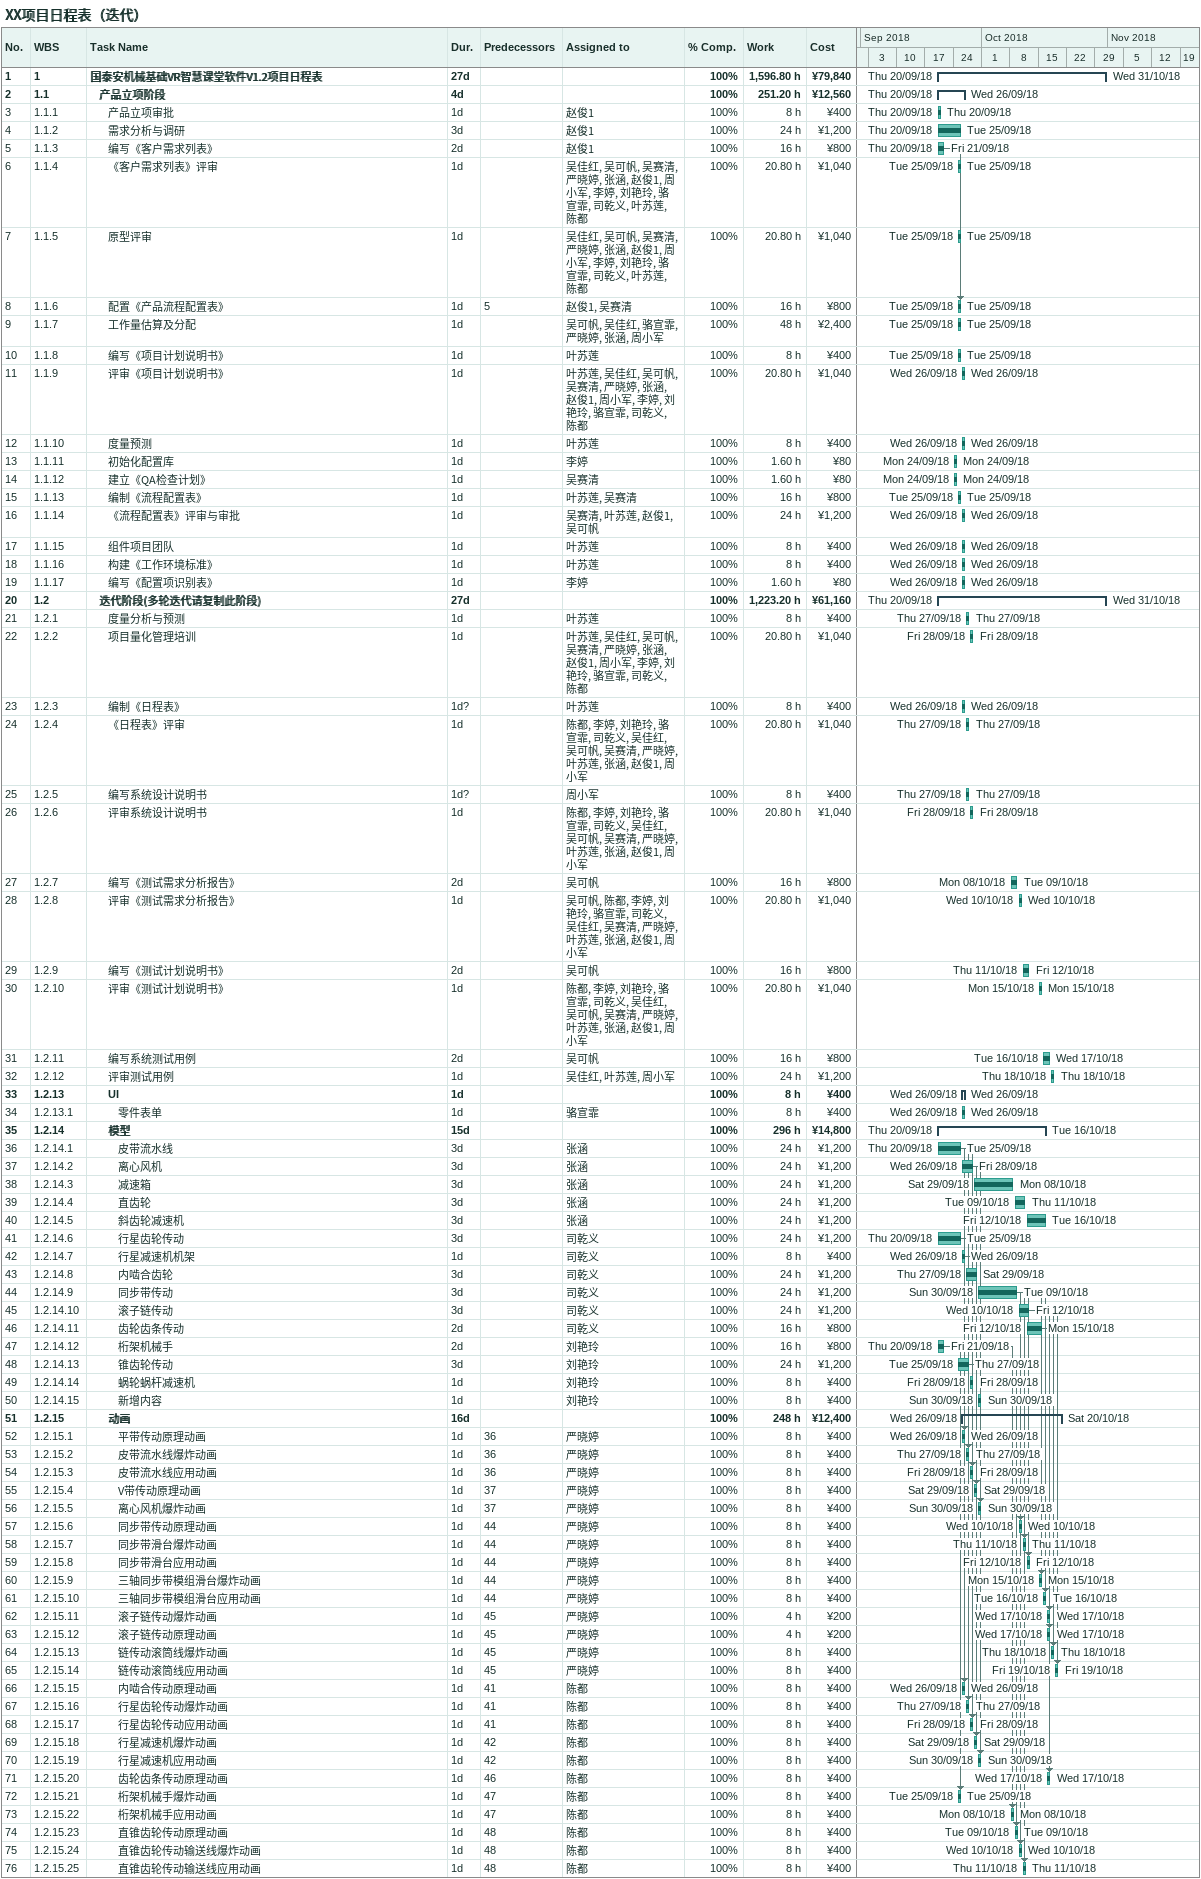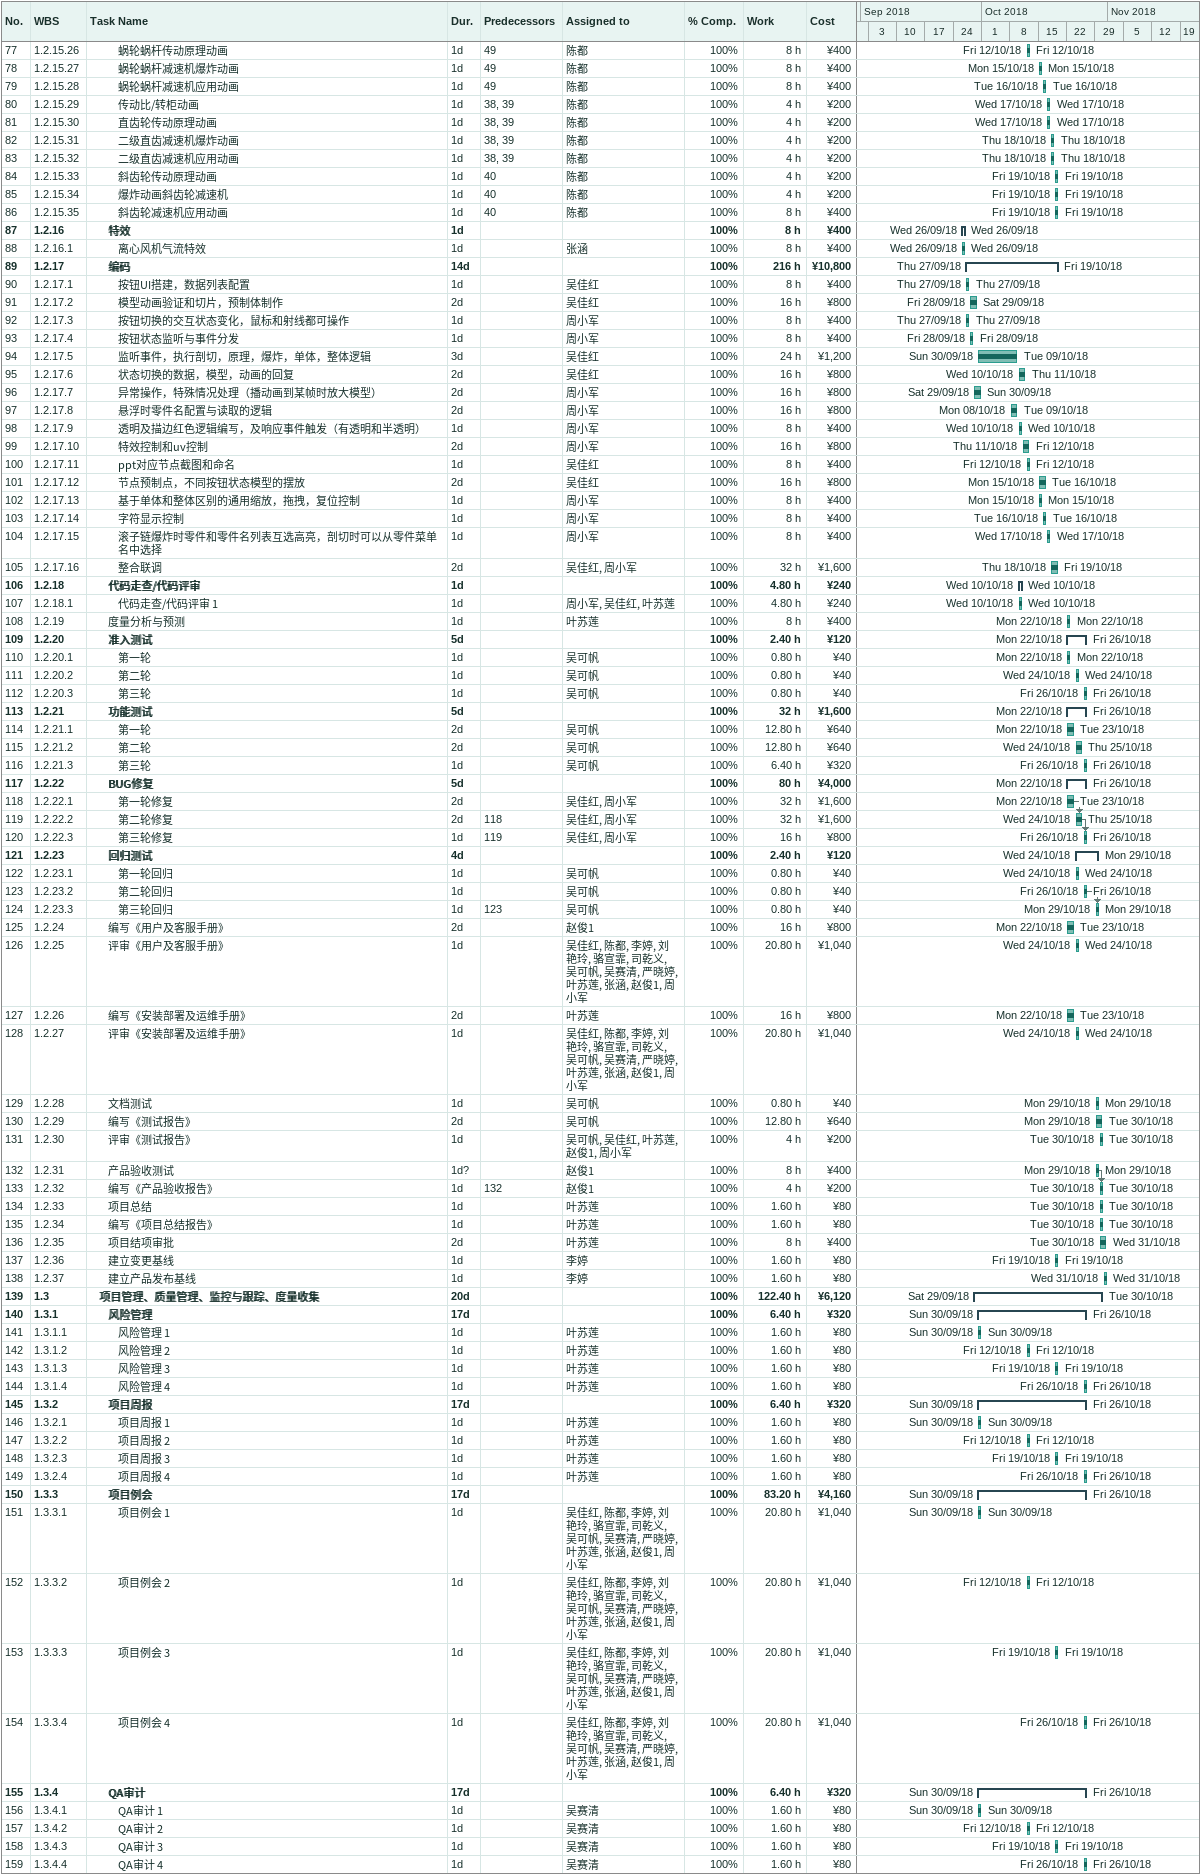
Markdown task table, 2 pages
XX项目日程表（迭代）

| ID | WBS | Task | Duration | Start | Finish | Predecessors | Resources | % complete | Work (h) | Cost (¥) |
|---|---|---|---|---|---|---|---|---|---|---|
| 1 | 1 | **国泰安机械基础VR智慧课堂软件V1.2项目日程表** | 27d | 2018-09-20 | 2018-10-31 |  |  | 100 | 1596.80 | 79840 |
| 2 | 1.1 | **产品立项阶段** | 4d | 2018-09-20 | 2018-09-26 |  |  | 100 | 251.20 | 12560 |
| 3 | 1.1.1 | 产品立项审批 | 1d | 2018-09-20 | 2018-09-20 |  | 赵俊1 | 100 | 8 | 400 |
| 4 | 1.1.2 | 需求分析与调研 | 3d | 2018-09-20 | 2018-09-25 |  | 赵俊1 | 100 | 24 | 1200 |
| 5 | 1.1.3 | 编写《客户需求列表》 | 2d | 2018-09-20 | 2018-09-21 |  | 赵俊1 | 100 | 16 | 800 |
| 6 | 1.1.4 | 《客户需求列表》评审 | 1d | 2018-09-25 | 2018-09-25 |  | 吴佳红, 吴可帆, 吴赛清, 严晓婷, 张涵, 赵俊1, 周小军, 李婷, 刘艳玲, 骆宣霏, 司乾义, 叶苏莲, 陈都 | 100 | 20.80 | 1040 |
| 7 | 1.1.5 | 原型评审 | 1d | 2018-09-25 | 2018-09-25 |  | 吴佳红, 吴可帆, 吴赛清, 严晓婷, 张涵, 赵俊1, 周小军, 李婷, 刘艳玲, 骆宣霏, 司乾义, 叶苏莲, 陈都 | 100 | 20.80 | 1040 |
| 8 | 1.1.6 | 配置《产品流程配置表》 | 1d | 2018-09-25 | 2018-09-25 | 5 | 赵俊1, 吴赛清 | 100 | 16 | 800 |
| 9 | 1.1.7 | 工作量估算及分配 | 1d | 2018-09-25 | 2018-09-25 |  | 吴可帆, 吴佳红, 骆宣霏, 严晓婷, 张涵, 周小军 | 100 | 48 | 2400 |
| 10 | 1.1.8 | 编写《项目计划说明书》 | 1d | 2018-09-25 | 2018-09-25 |  | 叶苏莲 | 100 | 8 | 400 |
| 11 | 1.1.9 | 评审《项目计划说明书》 | 1d | 2018-09-26 | 2018-09-26 |  | 叶苏莲, 吴佳红, 吴可帆, 吴赛清, 严晓婷, 张涵, 赵俊1, 周小军, 李婷, 刘艳玲, 骆宣霏, 司乾义, 陈都 | 100 | 20.80 | 1040 |
| 12 | 1.1.10 | 度量预测 | 1d | 2018-09-26 | 2018-09-26 |  | 叶苏莲 | 100 | 8 | 400 |
| 13 | 1.1.11 | 初始化配置库 | 1d | 2018-09-24 | 2018-09-24 |  | 李婷 | 100 | 1.60 | 80 |
| 14 | 1.1.12 | 建立《QA检查计划》 | 1d | 2018-09-24 | 2018-09-24 |  | 吴赛清 | 100 | 1.60 | 80 |
| 15 | 1.1.13 | 编制《流程配置表》 | 1d | 2018-09-25 | 2018-09-25 |  | 叶苏莲, 吴赛清 | 100 | 16 | 800 |
| 16 | 1.1.14 | 《流程配置表》评审与审批 | 1d | 2018-09-26 | 2018-09-26 |  | 吴赛清, 叶苏莲, 赵俊1, 吴可帆 | 100 | 24 | 1200 |
| 17 | 1.1.15 | 组件项目团队 | 1d | 2018-09-26 | 2018-09-26 |  | 叶苏莲 | 100 | 8 | 400 |
| 18 | 1.1.16 | 构建《工作环境标准》 | 1d | 2018-09-26 | 2018-09-26 |  | 叶苏莲 | 100 | 8 | 400 |
| 19 | 1.1.17 | 编写《配置项识别表》 | 1d | 2018-09-26 | 2018-09-26 |  | 李婷 | 100 | 1.60 | 80 |
| 20 | 1.2 | **迭代阶段(多轮迭代请复制此阶段)** | 27d | 2018-09-20 | 2018-10-31 |  |  | 100 | 1223.20 | 61160 |
| 21 | 1.2.1 | 度量分析与预测 | 1d | 2018-09-27 | 2018-09-27 |  | 叶苏莲 | 100 | 8 | 400 |
| 22 | 1.2.2 | 项目量化管理培训 | 1d | 2018-09-28 | 2018-09-28 |  | 叶苏莲, 吴佳红, 吴可帆, 吴赛清, 严晓婷, 张涵, 赵俊1, 周小军, 李婷, 刘艳玲, 骆宣霏, 司乾义, 陈都 | 100 | 20.80 | 1040 |
| 23 | 1.2.3 | 编制《日程表》 | 1d? | 2018-09-26 | 2018-09-26 |  | 叶苏莲 | 100 | 8 | 400 |
| 24 | 1.2.4 | 《日程表》评审 | 1d | 2018-09-27 | 2018-09-27 |  | 陈都, 李婷, 刘艳玲, 骆宣霏, 司乾义, 吴佳红, 吴可帆, 吴赛清, 严晓婷, 叶苏莲, 张涵, 赵俊1, 周小军 | 100 | 20.80 | 1040 |
| 25 | 1.2.5 | 编写系统设计说明书 | 1d? | 2018-09-27 | 2018-09-27 |  | 周小军 | 100 | 8 | 400 |
| 26 | 1.2.6 | 评审系统设计说明书 | 1d | 2018-09-28 | 2018-09-28 |  | 陈都, 李婷, 刘艳玲, 骆宣霏, 司乾义, 吴佳红, 吴可帆, 吴赛清, 严晓婷, 叶苏莲, 张涵, 赵俊1, 周小军 | 100 | 20.80 | 1040 |
| 27 | 1.2.7 | 编写《测试需求分析报告》 | 2d | 2018-10-08 | 2018-10-09 |  | 吴可帆 | 100 | 16 | 800 |
| 28 | 1.2.8 | 评审《测试需求分析报告》 | 1d | 2018-10-10 | 2018-10-10 |  | 吴可帆, 陈都, 李婷, 刘艳玲, 骆宣霏, 司乾义, 吴佳红, 吴赛清, 严晓婷, 叶苏莲, 张涵, 赵俊1, 周小军 | 100 | 20.80 | 1040 |
| 29 | 1.2.9 | 编写《测试计划说明书》 | 2d | 2018-10-11 | 2018-10-12 |  | 吴可帆 | 100 | 16 | 800 |
| 30 | 1.2.10 | 评审《测试计划说明书》 | 1d | 2018-10-15 | 2018-10-15 |  | 陈都, 李婷, 刘艳玲, 骆宣霏, 司乾义, 吴佳红, 吴可帆, 吴赛清, 严晓婷, 叶苏莲, 张涵, 赵俊1, 周小军 | 100 | 20.80 | 1040 |
| 31 | 1.2.11 | 编写系统测试用例 | 2d | 2018-10-16 | 2018-10-17 |  | 吴可帆 | 100 | 16 | 800 |
| 32 | 1.2.12 | 评审测试用例 | 1d | 2018-10-18 | 2018-10-18 |  | 吴佳红, 叶苏莲, 周小军 | 100 | 24 | 1200 |
| 33 | 1.2.13 | **UI** | 1d | 2018-09-26 | 2018-09-26 |  |  | 100 | 8 | 400 |
| 34 | 1.2.13.1 | 零件表单 | 1d | 2018-09-26 | 2018-09-26 |  | 骆宣霏 | 100 | 8 | 400 |
| 35 | 1.2.14 | **模型** | 15d | 2018-09-20 | 2018-10-16 |  |  | 100 | 296 | 14800 |
| 36 | 1.2.14.1 | 皮带流水线 | 3d | 2018-09-20 | 2018-09-25 |  | 张涵 | 100 | 24 | 1200 |
| 37 | 1.2.14.2 | 离心风机 | 3d | 2018-09-26 | 2018-09-28 |  | 张涵 | 100 | 24 | 1200 |
| 38 | 1.2.14.3 | 减速箱 | 3d | 2018-09-29 | 2018-10-08 |  | 张涵 | 100 | 24 | 1200 |
| 39 | 1.2.14.4 | 直齿轮 | 3d | 2018-10-09 | 2018-10-11 |  | 张涵 | 100 | 24 | 1200 |
| 40 | 1.2.14.5 | 斜齿轮减速机 | 3d | 2018-10-12 | 2018-10-16 |  | 张涵 | 100 | 24 | 1200 |
| 41 | 1.2.14.6 | 行星齿轮传动 | 3d | 2018-09-20 | 2018-09-25 |  | 司乾义 | 100 | 24 | 1200 |
| 42 | 1.2.14.7 | 行星减速机机架 | 1d | 2018-09-26 | 2018-09-26 |  | 司乾义 | 100 | 8 | 400 |
| 43 | 1.2.14.8 | 内啮合齿轮 | 3d | 2018-09-27 | 2018-09-29 |  | 司乾义 | 100 | 24 | 1200 |
| 44 | 1.2.14.9 | 同步带传动 | 3d | 2018-09-30 | 2018-10-09 |  | 司乾义 | 100 | 24 | 1200 |
| 45 | 1.2.14.10 | 滚子链传动 | 3d | 2018-10-10 | 2018-10-12 |  | 司乾义 | 100 | 24 | 1200 |
| 46 | 1.2.14.11 | 齿轮齿条传动 | 2d | 2018-10-12 | 2018-10-15 |  | 司乾义 | 100 | 16 | 800 |
| 47 | 1.2.14.12 | 桁架机械手 | 2d | 2018-09-20 | 2018-09-21 |  | 刘艳玲 | 100 | 16 | 800 |
| 48 | 1.2.14.13 | 锥齿轮传动 | 3d | 2018-09-25 | 2018-09-27 |  | 刘艳玲 | 100 | 24 | 1200 |
| 49 | 1.2.14.14 | 蜗轮蜗杆减速机 | 1d | 2018-09-28 | 2018-09-28 |  | 刘艳玲 | 100 | 8 | 400 |
| 50 | 1.2.14.15 | 新增内容 | 1d | 2018-09-30 | 2018-09-30 |  | 刘艳玲 | 100 | 8 | 400 |
| 51 | 1.2.15 | **动画** | 16d | 2018-09-26 | 2018-10-20 |  |  | 100 | 248 | 12400 |
| 52 | 1.2.15.1 | 平带传动原理动画 | 1d | 2018-09-26 | 2018-09-26 | 36 | 严晓婷 | 100 | 8 | 400 |
| 53 | 1.2.15.2 | 皮带流水线爆炸动画 | 1d | 2018-09-27 | 2018-09-27 | 36 | 严晓婷 | 100 | 8 | 400 |
| 54 | 1.2.15.3 | 皮带流水线应用动画 | 1d | 2018-09-28 | 2018-09-28 | 36 | 严晓婷 | 100 | 8 | 400 |
| 55 | 1.2.15.4 | V带传动原理动画 | 1d | 2018-09-29 | 2018-09-29 | 37 | 严晓婷 | 100 | 8 | 400 |
| 56 | 1.2.15.5 | 离心风机爆炸动画 | 1d | 2018-09-30 | 2018-09-30 | 37 | 严晓婷 | 100 | 8 | 400 |
| 57 | 1.2.15.6 | 同步带传动原理动画 | 1d | 2018-10-10 | 2018-10-10 | 44 | 严晓婷 | 100 | 8 | 400 |
| 58 | 1.2.15.7 | 同步带滑台爆炸动画 | 1d | 2018-10-11 | 2018-10-11 | 44 | 严晓婷 | 100 | 8 | 400 |
| 59 | 1.2.15.8 | 同步带滑台应用动画 | 1d | 2018-10-12 | 2018-10-12 | 44 | 严晓婷 | 100 | 8 | 400 |
| 60 | 1.2.15.9 | 三轴同步带模组滑台爆炸动画 | 1d | 2018-10-15 | 2018-10-15 | 44 | 严晓婷 | 100 | 8 | 400 |
| 61 | 1.2.15.10 | 三轴同步带模组滑台应用动画 | 1d | 2018-10-16 | 2018-10-16 | 44 | 严晓婷 | 100 | 8 | 400 |
| 62 | 1.2.15.11 | 滚子链传动爆炸动画 | 1d | 2018-10-17 | 2018-10-17 | 45 | 严晓婷 | 100 | 4 | 200 |
| 63 | 1.2.15.12 | 滚子链传动原理动画 | 1d | 2018-10-17 | 2018-10-17 | 45 | 严晓婷 | 100 | 4 | 200 |
| 64 | 1.2.15.13 | 链传动滚筒线爆炸动画 | 1d | 2018-10-18 | 2018-10-18 | 45 | 严晓婷 | 100 | 8 | 400 |
| 65 | 1.2.15.14 | 链传动滚筒线应用动画 | 1d | 2018-10-19 | 2018-10-19 | 45 | 严晓婷 | 100 | 8 | 400 |
| 66 | 1.2.15.15 | 内啮合传动原理动画 | 1d | 2018-09-26 | 2018-09-26 | 41 | 陈都 | 100 | 8 | 400 |
| 67 | 1.2.15.16 | 行星齿轮传动爆炸动画 | 1d | 2018-09-27 | 2018-09-27 | 41 | 陈都 | 100 | 8 | 400 |
| 68 | 1.2.15.17 | 行星齿轮传动应用动画 | 1d | 2018-09-28 | 2018-09-28 | 41 | 陈都 | 100 | 8 | 400 |
| 69 | 1.2.15.18 | 行星减速机爆炸动画 | 1d | 2018-09-29 | 2018-09-29 | 42 | 陈都 | 100 | 8 | 400 |
| 70 | 1.2.15.19 | 行星减速机应用动画 | 1d | 2018-09-30 | 2018-09-30 | 42 | 陈都 | 100 | 8 | 400 |
| 71 | 1.2.15.20 | 齿轮齿条传动原理动画 | 1d | 2018-10-17 | 2018-10-17 | 46 | 陈都 | 100 | 8 | 400 |
| 72 | 1.2.15.21 | 桁架机械手爆炸动画 | 1d | 2018-09-25 | 2018-09-25 | 47 | 陈都 | 100 | 8 | 400 |
| 73 | 1.2.15.22 | 桁架机械手应用动画 | 1d | 2018-10-08 | 2018-10-08 | 47 | 陈都 | 100 | 8 | 400 |
| 74 | 1.2.15.23 | 直锥齿轮传动原理动画 | 1d | 2018-10-09 | 2018-10-09 | 48 | 陈都 | 100 | 8 | 400 |
| 75 | 1.2.15.24 | 直锥齿轮传动输送线爆炸动画 | 1d | 2018-10-10 | 2018-10-10 | 48 | 陈都 | 100 | 8 | 400 |
| 76 | 1.2.15.25 | 直锥齿轮传动输送线应用动画 | 1d | 2018-10-11 | 2018-10-11 | 48 | 陈都 | 100 | 8 | 400 |
| 77 | 1.2.15.26 | 蜗轮蜗杆传动原理动画 | 1d | 2018-10-12 | 2018-10-12 | 49 | 陈都 | 100 | 8 | 400 |
| 78 | 1.2.15.27 | 蜗轮蜗杆减速机爆炸动画 | 1d | 2018-10-15 | 2018-10-15 | 49 | 陈都 | 100 | 8 | 400 |
| 79 | 1.2.15.28 | 蜗轮蜗杆减速机应用动画 | 1d | 2018-10-16 | 2018-10-16 | 49 | 陈都 | 100 | 8 | 400 |
| 80 | 1.2.15.29 | 传动比/转柜动画 | 1d | 2018-10-17 | 2018-10-17 | 38, 39 | 陈都 | 100 | 4 | 200 |
| 81 | 1.2.15.30 | 直齿轮传动原理动画 | 1d | 2018-10-17 | 2018-10-17 | 38, 39 | 陈都 | 100 | 4 | 200 |
| 82 | 1.2.15.31 | 二级直齿减速机爆炸动画 | 1d | 2018-10-18 | 2018-10-18 | 38, 39 | 陈都 | 100 | 4 | 200 |
| 83 | 1.2.15.32 | 二级直齿减速机应用动画 | 1d | 2018-10-18 | 2018-10-18 | 38, 39 | 陈都 | 100 | 4 | 200 |
| 84 | 1.2.15.33 | 斜齿轮传动原理动画 | 1d | 2018-10-19 | 2018-10-19 | 40 | 陈都 | 100 | 4 | 200 |
| 85 | 1.2.15.34 | 爆炸动画斜齿轮减速机 | 1d | 2018-10-19 | 2018-10-19 | 40 | 陈都 | 100 | 4 | 200 |
| 86 | 1.2.15.35 | 斜齿轮减速机应用动画 | 1d | 2018-10-19 | 2018-10-19 | 40 | 陈都 | 100 | 8 | 400 |
| 87 | 1.2.16 | **特效** | 1d | 2018-09-26 | 2018-09-26 |  |  | 100 | 8 | 400 |
| 88 | 1.2.16.1 | 离心风机气流特效 | 1d | 2018-09-26 | 2018-09-26 |  | 张涵 | 100 | 8 | 400 |
| 89 | 1.2.17 | **编码** | 14d | 2018-09-27 | 2018-10-19 |  |  | 100 | 216 | 10800 |
| 90 | 1.2.17.1 | 按钮UI搭建，数据列表配置 | 1d | 2018-09-27 | 2018-09-27 |  | 吴佳红 | 100 | 8 | 400 |
| 91 | 1.2.17.2 | 模型动画验证和切片，预制体制作 | 2d | 2018-09-28 | 2018-09-29 |  | 吴佳红 | 100 | 16 | 800 |
| 92 | 1.2.17.3 | 按钮切换的交互状态变化，鼠标和射线都可操作 | 1d | 2018-09-27 | 2018-09-27 |  | 周小军 | 100 | 8 | 400 |
| 93 | 1.2.17.4 | 按钮状态监听与事件分发 | 1d | 2018-09-28 | 2018-09-28 |  | 周小军 | 100 | 8 | 400 |
| 94 | 1.2.17.5 | 监听事件，执行剖切，原理，爆炸，单体，整体逻辑 | 3d | 2018-09-30 | 2018-10-09 |  | 吴佳红 | 100 | 24 | 1200 |
| 95 | 1.2.17.6 | 状态切换的数据，模型，动画的回复 | 2d | 2018-10-10 | 2018-10-11 |  | 吴佳红 | 100 | 16 | 800 |
| 96 | 1.2.17.7 | 异常操作，特殊情况处理（播动画到某帧时放大模型） | 2d | 2018-09-29 | 2018-09-30 |  | 周小军 | 100 | 16 | 800 |
| 97 | 1.2.17.8 | 悬浮时零件名配置与读取的逻辑 | 2d | 2018-10-08 | 2018-10-09 |  | 周小军 | 100 | 16 | 800 |
| 98 | 1.2.17.9 | 透明及描边红色逻辑编写，及响应事件触发（有透明和半透明） | 1d | 2018-10-10 | 2018-10-10 |  | 周小军 | 100 | 8 | 400 |
| 99 | 1.2.17.10 | 特效控制和uv控制 | 2d | 2018-10-11 | 2018-10-12 |  | 周小军 | 100 | 16 | 800 |
| 100 | 1.2.17.11 | ppt对应节点截图和命名 | 1d | 2018-10-12 | 2018-10-12 |  | 吴佳红 | 100 | 8 | 400 |
| 101 | 1.2.17.12 | 节点预制点，不同按钮状态模型的摆放 | 2d | 2018-10-15 | 2018-10-16 |  | 吴佳红 | 100 | 16 | 800 |
| 102 | 1.2.17.13 | 基于单体和整体区别的通用缩放，拖拽，复位控制 | 1d | 2018-10-15 | 2018-10-15 |  | 周小军 | 100 | 8 | 400 |
| 103 | 1.2.17.14 | 字符显示控制 | 1d | 2018-10-16 | 2018-10-16 |  | 周小军 | 100 | 8 | 400 |
| 104 | 1.2.17.15 | 滚子链爆炸时零件和零件名列表互选高亮，剖切时可以从零件菜单名中选择 | 1d | 2018-10-17 | 2018-10-17 |  | 周小军 | 100 | 8 | 400 |
| 105 | 1.2.17.16 | 整合联调 | 2d | 2018-10-18 | 2018-10-19 |  | 吴佳红, 周小军 | 100 | 32 | 1600 |
| 106 | 1.2.18 | **代码走查/代码评审** | 1d | 2018-10-10 | 2018-10-10 |  |  | 100 | 4.80 | 240 |
| 107 | 1.2.18.1 | 代码走查/代码评审 1 | 1d | 2018-10-10 | 2018-10-10 |  | 周小军, 吴佳红, 叶苏莲 | 100 | 4.80 | 240 |
| 108 | 1.2.19 | 度量分析与预测 | 1d | 2018-10-22 | 2018-10-22 |  | 叶苏莲 | 100 | 8 | 400 |
| 109 | 1.2.20 | **准入测试** | 5d | 2018-10-22 | 2018-10-26 |  |  | 100 | 2.40 | 120 |
| 110 | 1.2.20.1 | 第一轮 | 1d | 2018-10-22 | 2018-10-22 |  | 吴可帆 | 100 | 0.80 | 40 |
| 111 | 1.2.20.2 | 第二轮 | 1d | 2018-10-24 | 2018-10-24 |  | 吴可帆 | 100 | 0.80 | 40 |
| 112 | 1.2.20.3 | 第三轮 | 1d | 2018-10-26 | 2018-10-26 |  | 吴可帆 | 100 | 0.80 | 40 |
| 113 | 1.2.21 | **功能测试** | 5d | 2018-10-22 | 2018-10-26 |  |  | 100 | 32 | 1600 |
| 114 | 1.2.21.1 | 第一轮 | 2d | 2018-10-22 | 2018-10-23 |  | 吴可帆 | 100 | 12.80 | 640 |
| 115 | 1.2.21.2 | 第二轮 | 2d | 2018-10-24 | 2018-10-25 |  | 吴可帆 | 100 | 12.80 | 640 |
| 116 | 1.2.21.3 | 第三轮 | 1d | 2018-10-26 | 2018-10-26 |  | 吴可帆 | 100 | 6.40 | 320 |
| 117 | 1.2.22 | **BUG修复** | 5d | 2018-10-22 | 2018-10-26 |  |  | 100 | 80 | 4000 |
| 118 | 1.2.22.1 | 第一轮修复 | 2d | 2018-10-22 | 2018-10-23 |  | 吴佳红, 周小军 | 100 | 32 | 1600 |
| 119 | 1.2.22.2 | 第二轮修复 | 2d | 2018-10-24 | 2018-10-25 | 118 | 吴佳红, 周小军 | 100 | 32 | 1600 |
| 120 | 1.2.22.3 | 第三轮修复 | 1d | 2018-10-26 | 2018-10-26 | 119 | 吴佳红, 周小军 | 100 | 16 | 800 |
| 121 | 1.2.23 | **回归测试** | 4d | 2018-10-24 | 2018-10-29 |  |  | 100 | 2.40 | 120 |
| 122 | 1.2.23.1 | 第一轮回归 | 1d | 2018-10-24 | 2018-10-24 |  | 吴可帆 | 100 | 0.80 | 40 |
| 123 | 1.2.23.2 | 第二轮回归 | 1d | 2018-10-26 | 2018-10-26 |  | 吴可帆 | 100 | 0.80 | 40 |
| 124 | 1.2.23.3 | 第三轮回归 | 1d | 2018-10-29 | 2018-10-29 | 123 | 吴可帆 | 100 | 0.80 | 40 |
| 125 | 1.2.24 | 编写《用户及客服手册》 | 2d | 2018-10-22 | 2018-10-23 |  | 赵俊1 | 100 | 16 | 800 |
| 126 | 1.2.25 | 评审《用户及客服手册》 | 1d | 2018-10-24 | 2018-10-24 |  | 吴佳红, 陈都, 李婷, 刘艳玲, 骆宣霏, 司乾义, 吴可帆, 吴赛清, 严晓婷, 叶苏莲, 张涵, 赵俊1, 周小军 | 100 | 20.80 | 1040 |
| 127 | 1.2.26 | 编写《安装部署及运维手册》 | 2d | 2018-10-22 | 2018-10-23 |  | 叶苏莲 | 100 | 16 | 800 |
| 128 | 1.2.27 | 评审《安装部署及运维手册》 | 1d | 2018-10-24 | 2018-10-24 |  | 吴佳红, 陈都, 李婷, 刘艳玲, 骆宣霏, 司乾义, 吴可帆, 吴赛清, 严晓婷, 叶苏莲, 张涵, 赵俊1, 周小军 | 100 | 20.80 | 1040 |
| 129 | 1.2.28 | 文档测试 | 1d | 2018-10-29 | 2018-10-29 |  | 吴可帆 | 100 | 0.80 | 40 |
| 130 | 1.2.29 | 编写《测试报告》 | 2d | 2018-10-29 | 2018-10-30 |  | 吴可帆 | 100 | 12.80 | 640 |
| 131 | 1.2.30 | 评审《测试报告》 | 1d | 2018-10-30 | 2018-10-30 |  | 吴可帆, 吴佳红, 叶苏莲, 赵俊1, 周小军 | 100 | 4 | 200 |
| 132 | 1.2.31 | 产品验收测试 | 1d? | 2018-10-29 | 2018-10-29 |  | 赵俊1 | 100 | 8 | 400 |
| 133 | 1.2.32 | 编写《产品验收报告》 | 1d | 2018-10-30 | 2018-10-30 | 132 | 赵俊1 | 100 | 4 | 200 |
| 134 | 1.2.33 | 项目总结 | 1d | 2018-10-30 | 2018-10-30 |  | 叶苏莲 | 100 | 1.60 | 80 |
| 135 | 1.2.34 | 编写《项目总结报告》 | 1d | 2018-10-30 | 2018-10-30 |  | 叶苏莲 | 100 | 1.60 | 80 |
| 136 | 1.2.35 | 项目结项审批 | 2d | 2018-10-30 | 2018-10-31 |  | 叶苏莲 | 100 | 8 | 400 |
| 137 | 1.2.36 | 建立变更基线 | 1d | 2018-10-19 | 2018-10-19 |  | 李婷 | 100 | 1.60 | 80 |
| 138 | 1.2.37 | 建立产品发布基线 | 1d | 2018-10-31 | 2018-10-31 |  | 李婷 | 100 | 1.60 | 80 |
| 139 | 1.3 | **项目管理、质量管理、监控与跟踪、度量收集** | 20d | 2018-09-29 | 2018-10-30 |  |  | 100 | 122.40 | 6120 |
| 140 | 1.3.1 | **风险管理** | 17d | 2018-09-30 | 2018-10-26 |  |  | 100 | 6.40 | 320 |
| 141 | 1.3.1.1 | 风险管理 1 | 1d | 2018-09-30 | 2018-09-30 |  | 叶苏莲 | 100 | 1.60 | 80 |
| 142 | 1.3.1.2 | 风险管理 2 | 1d | 2018-10-12 | 2018-10-12 |  | 叶苏莲 | 100 | 1.60 | 80 |
| 143 | 1.3.1.3 | 风险管理 3 | 1d | 2018-10-19 | 2018-10-19 |  | 叶苏莲 | 100 | 1.60 | 80 |
| 144 | 1.3.1.4 | 风险管理 4 | 1d | 2018-10-26 | 2018-10-26 |  | 叶苏莲 | 100 | 1.60 | 80 |
| 145 | 1.3.2 | **项目周报** | 17d | 2018-09-30 | 2018-10-26 |  |  | 100 | 6.40 | 320 |
| 146 | 1.3.2.1 | 项目周报 1 | 1d | 2018-09-30 | 2018-09-30 |  | 叶苏莲 | 100 | 1.60 | 80 |
| 147 | 1.3.2.2 | 项目周报 2 | 1d | 2018-10-12 | 2018-10-12 |  | 叶苏莲 | 100 | 1.60 | 80 |
| 148 | 1.3.2.3 | 项目周报 3 | 1d | 2018-10-19 | 2018-10-19 |  | 叶苏莲 | 100 | 1.60 | 80 |
| 149 | 1.3.2.4 | 项目周报 4 | 1d | 2018-10-26 | 2018-10-26 |  | 叶苏莲 | 100 | 1.60 | 80 |
| 150 | 1.3.3 | **项目例会** | 17d | 2018-09-30 | 2018-10-26 |  |  | 100 | 83.20 | 4160 |
| 151 | 1.3.3.1 | 项目例会 1 | 1d | 2018-09-30 | 2018-09-30 |  | 吴佳红, 陈都, 李婷, 刘艳玲, 骆宣霏, 司乾义, 吴可帆, 吴赛清, 严晓婷, 叶苏莲, 张涵, 赵俊1, 周小军 | 100 | 20.80 | 1040 |
| 152 | 1.3.3.2 | 项目例会 2 | 1d | 2018-10-12 | 2018-10-12 |  | 吴佳红, 陈都, 李婷, 刘艳玲, 骆宣霏, 司乾义, 吴可帆, 吴赛清, 严晓婷, 叶苏莲, 张涵, 赵俊1, 周小军 | 100 | 20.80 | 1040 |
| 153 | 1.3.3.3 | 项目例会 3 | 1d | 2018-10-19 | 2018-10-19 |  | 吴佳红, 陈都, 李婷, 刘艳玲, 骆宣霏, 司乾义, 吴可帆, 吴赛清, 严晓婷, 叶苏莲, 张涵, 赵俊1, 周小军 | 100 | 20.80 | 1040 |
| 154 | 1.3.3.4 | 项目例会 4 | 1d | 2018-10-26 | 2018-10-26 |  | 吴佳红, 陈都, 李婷, 刘艳玲, 骆宣霏, 司乾义, 吴可帆, 吴赛清, 严晓婷, 叶苏莲, 张涵, 赵俊1, 周小军 | 100 | 20.80 | 1040 |
| 155 | 1.3.4 | **QA审计** | 17d | 2018-09-30 | 2018-10-26 |  |  | 100 | 6.40 | 320 |
| 156 | 1.3.4.1 | QA审计 1 | 1d | 2018-09-30 | 2018-09-30 |  | 吴赛清 | 100 | 1.60 | 80 |
| 157 | 1.3.4.2 | QA审计 2 | 1d | 2018-10-12 | 2018-10-12 |  | 吴赛清 | 100 | 1.60 | 80 |
| 158 | 1.3.4.3 | QA审计 3 | 1d | 2018-10-19 | 2018-10-19 |  | 吴赛清 | 100 | 1.60 | 80 |
| 159 | 1.3.4.4 | QA审计 4 | 1d | 2018-10-26 | 2018-10-26 |  | 吴赛清 | 100 | 1.60 | 80 |
